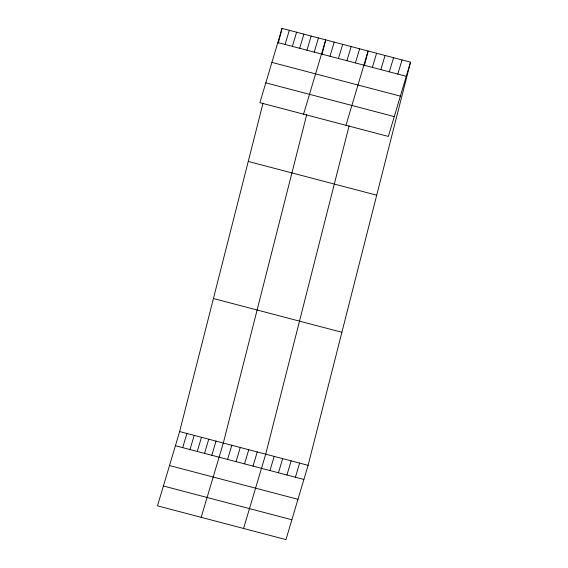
<?xml version="1.0" encoding="UTF-8"?>
<svg xmlns="http://www.w3.org/2000/svg" width="568" height="568" viewBox="0 0 568 568"><rect width="100%" height="100%" fill="white"/><g stroke="black" fill="none" stroke-linecap="round" stroke-linejoin="round"><path stroke-width="0.85" d="M410.508 62.153L388.363 136.441L259.895 102.687L282.04 28.4L410.508 62.153L308.104 465.313L285.96 539.6L157.492 505.847L179.637 431.559L263.055 103.135M278.284 43.182L282.04 28.4M306.734 114.608L223.316 443.04L201.171 517.32M321.964 54.663L325.72 39.874L303.575 114.161M349.128 125.748L265.71 454.18L243.565 528.46M364.358 65.796L368.114 51.013L345.969 125.301M285.101 44.46L289.318 30.31M292.385 46.377L296.602 32.227M299.663 48.287L303.88 34.137M182.697 447.62L186.922 433.476M306.94 50.197L311.157 36.054M189.982 449.536L194.199 435.386M314.225 52.114L318.442 37.964M197.259 451.446L201.477 437.296M204.537 453.363L208.754 439.213M329.98 56.253L334.197 42.103M211.821 455.273L216.039 441.123M338.457 58.483L342.674 44.332M227.576 459.413L231.794 445.262M346.934 60.712L351.159 46.562M236.054 461.642L240.271 447.492M355.419 62.934L359.636 48.791M244.538 463.871L248.756 449.721M253.016 466.101L257.233 451.95M372.374 67.393L376.591 53.243M380.851 69.623L385.068 55.472M269.97 470.552L274.188 456.402M389.329 71.852L393.546 57.702M278.448 472.782L282.665 458.632M397.813 74.074L402.03 59.924M286.925 475.011L291.15 460.861M295.41 477.234L299.627 463.09M277.823 42.55L406.29 76.304M271.909 62.395L400.369 96.148M265.81 82.843L394.277 116.596M248.251 161.44L376.712 195.2M213.433 298.519L341.9 332.273M179.637 431.559L308.104 465.313M175.42 445.71L303.887 479.463M169.505 465.554L297.973 499.307M163.406 486.002L291.874 519.755"/></g></svg>
